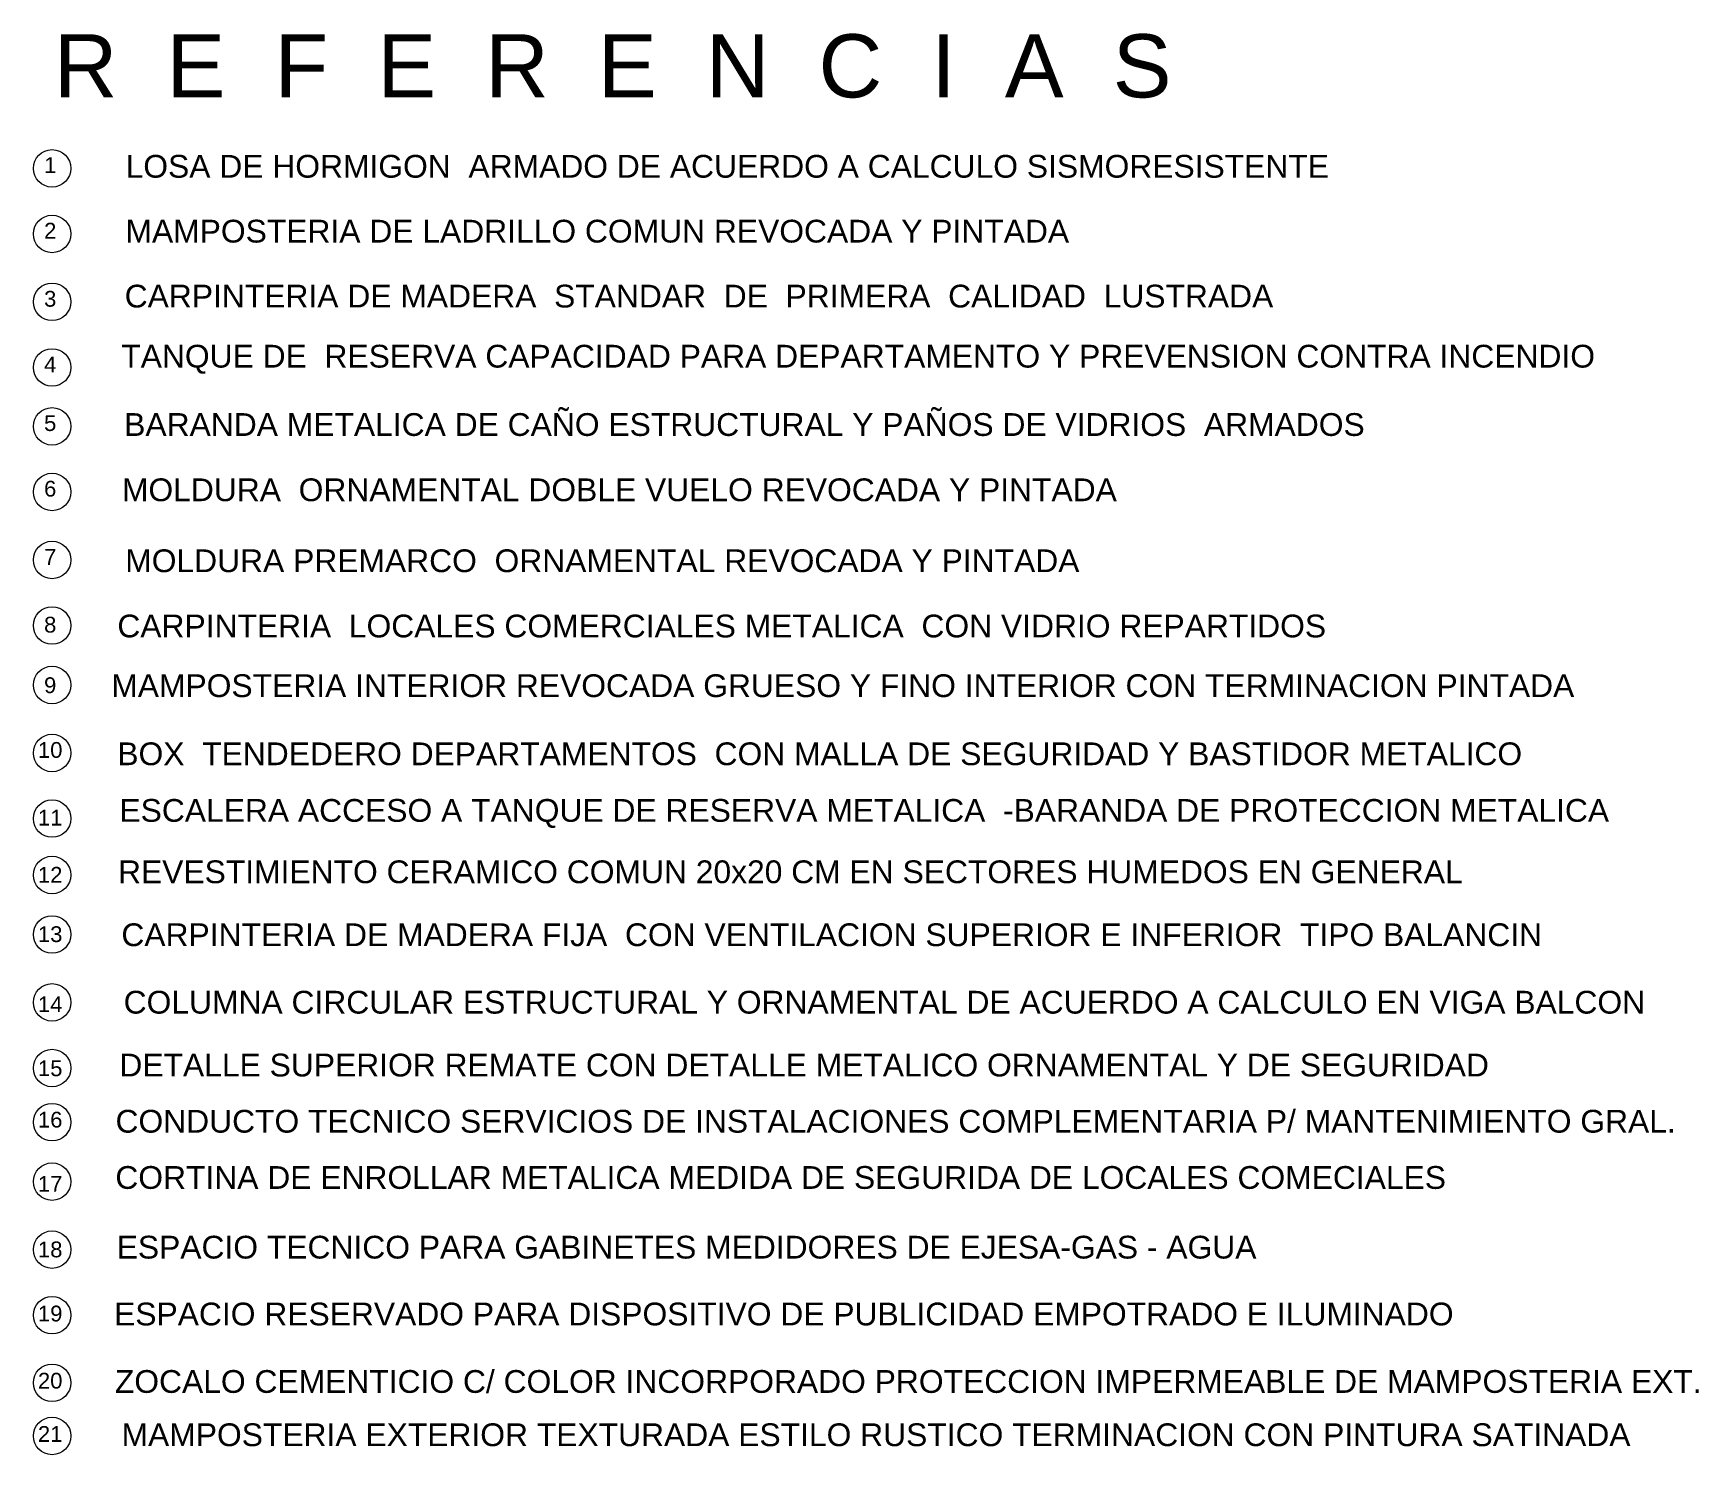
# Model space of a CAD drawing. Header units: millimetres. Extents: x 1578 to 2210, y 899 to 1032.
# Drawn here: x 1642.88 to 1658.7, y 949.01 to 962.51 of the extents above; entities that cross this region are included whole.
import ezdxf

# ---------------------------------------------------------------- set-up
doc = ezdxf.new("R2010")
doc.units = ezdxf.units.MM
doc.layers.add('COTAS', color=7, linetype='Continuous', lineweight=15)
doc.layers.add('MUROS', color=1, linetype='Continuous', lineweight=30)
doc.styles.add('STYLE1', font='ARIAL.TTF')

msp = doc.modelspace()

# ---------------------------------------------------------------- linework, layer by layer
at = {"layer": 'COTAS', "ltscale": 0.05}
for centre in [(1643.063, 961.231), (1643.063, 960.608), (1643.063, 959.963), (1643.063, 959.34), (1643.063, 958.78), (1643.063, 958.157), (1643.063, 957.511), (1643.063, 956.888), (1643.063, 956.323), (1643.063, 955.677), (1643.063, 955.054), (1643.063, 954.518), (1643.063, 953.953), (1643.063, 953.308), (1643.063, 952.684), (1643.063, 952.17), (1643.063, 951.605), (1643.063, 950.959), (1643.063, 950.336), (1643.063, 949.694), (1643.063, 949.189)]:
    msp.add_circle(centre, 0.178, dxfattribs=at)

# ---------------------------------------------------------------- texts
at = {"layer": 'COTAS', "ltscale": 0.1, "attachment_point": 5, "style": 'STYLE1'}
for s, insert, char_height in [('1', (1643.045, 961.262), 0.15), ('LOSA DE HORMIGON  ARMADO DE ACUERDO A CALCULO SISMORESISTENTE', (1649.477, 961.249), 0.21627), ('MAMPOSTERIA DE LADRILLO COMUN REVOCADA Y PINTADA', (1648.242, 960.633), 0.21627), ('2', (1643.045, 960.639), 0.15), ('CARPINTERIA DE MADERA  STANDAR  DE  PRIMERA  CALIDAD  LUSTRADA', (1649.208, 960.016), 0.21627), ('3', (1643.045, 959.991), 0.15), ('TANQUE DE  RESERVA CAPACIDAD PARA DEPARTAMENTO Y PREVENSION CONTRA INCENDIO', (1650.72, 959.417), 0.21627), ('4', (1643.045, 959.368), 0.15), ('5', (1643.045, 958.81), 0.15), ('BARANDA METALICA DE CAÑO ESTRUCTURAL Y PAÑOS DE VIDRIOS  ARMADOS ', (1649.64, 958.796), 0.21627), ('6', (1643.045, 958.187), 0.15), ('MOLDURA  ORNAMENTAL DOBLE VUELO REVOCADA Y PINTADA', (1648.452, 958.176), 0.21627), ('7', (1643.045, 957.539), 0.15), ('MOLDURA PREMARCO  ORNAMENTAL REVOCADA Y PINTADA ', (1648.29, 957.502), 0.21627), ('8', (1643.045, 956.895), 0.15), ('CARPINTERIA  LOCALES COMERCIALES METALICA  CON VIDRIO REPARTIDOS ', (1649.424, 956.882), 0.21627), ('9', (1643.045, 956.32), 0.15), ('MAMPOSTERIA INTERIOR REVOCADA GRUESO Y FINO INTERIOR CON TERMINACION PINTADA', (1650.574, 956.315), 0.21627), ('10', (1643.045, 955.705), 0.15), ('BOX  TENDEDERO DEPARTAMENTOS  CON MALLA DE SEGURIDAD Y BASTIDOR METALICO ', (1650.355, 955.668), 0.21627), ('ESCALERA ACCESO A TANQUE DE RESERVA METALICA  -BARANDA DE PROTECCION METALICA', (1650.778, 955.102), 0.21627), ('11', (1643.045, 955.063), 0.15), ('12', (1643.045, 954.52), 0.15), ('REVESTIMIENTO CERAMICO COMUN 20x20 CM EN SECTORES HUMEDOS EN GENERAL', (1650.076, 954.547), 0.21627), ('13', (1643.045, 953.955), 0.15), ('CARPINTERIA DE MADERA FIJA  CON VENTILACION SUPERIOR E INFERIOR  TIPO BALANCIN ', (1650.469, 953.949), 0.21627), ('14', (1643.045, 953.29), 0.15), ('COLUMNA CIRCULAR ESTRUCTURAL Y ORNAMENTAL DE ACUERDO A CALCULO EN VIGA BALCON', (1650.969, 953.308), 0.21627), ('DETALLE SUPERIOR REMATE CON DETALLE METALICO ORNAMENTAL Y DE SEGURIDAD', (1650.207, 952.711), 0.21627), ('15', (1643.045, 952.681), 0.15), ('16', (1643.045, 952.193), 0.15), ('CONDUCTO TECNICO SERVICIOS DE INSTALACIONES COMPLEMENTARIA P/ MANTENIMIENTO GRAL.', (1651.076, 952.177), 0.21627), ('CORTINA DE ENROLLAR METALICA MEDIDA DE SEGURIDA DE LOCALES COMECIALES ', (1649.984, 951.643), 0.21627), ('17', (1643.045, 951.584), 0.15), ('ESPACIO TECNICO PARA GABINETES MEDIDORES DE EJESA-GAS - AGUA', (1649.09, 950.981), 0.21627), ('18', (1643.045, 950.96), 0.15), ('ESPACIO RESERVADO PARA DISPOSITIVO DE PUBLICIDAD EMPOTRADO E ILUMINADO ', (1650.014, 950.346), 0.21627), ('19', (1643.045, 950.351), 0.15), ('ZOCALO CEMENTICIO C/ COLOR INCORPORADO PROTECCION IMPERMEABLE DE MAMPOSTERIA EXT. ', (1651.196, 949.705), 0.21627), ('20', (1643.045, 949.713), 0.15), ('21', (1643.045, 949.208), 0.15), (' MAMPOSTERIA EXTERIOR TEXTURADA ESTILO RUSTICO TERMINACION CON PINTURA SATINADA ', (1650.848, 949.199), 0.21627)]:
    msp.add_mtext(s, dxfattribs=dict(at, insert=insert, char_height=char_height))
at = {"layer": 'MUROS', "color": 0, "style": 'STYLE1'}
msp.add_text('R  E  F  E  R  E  N  C  I  A  S  ', height=0.6, dxfattribs=at).set_placement((1643.079, 961.905))

doc.saveas('drawing.dxf')
